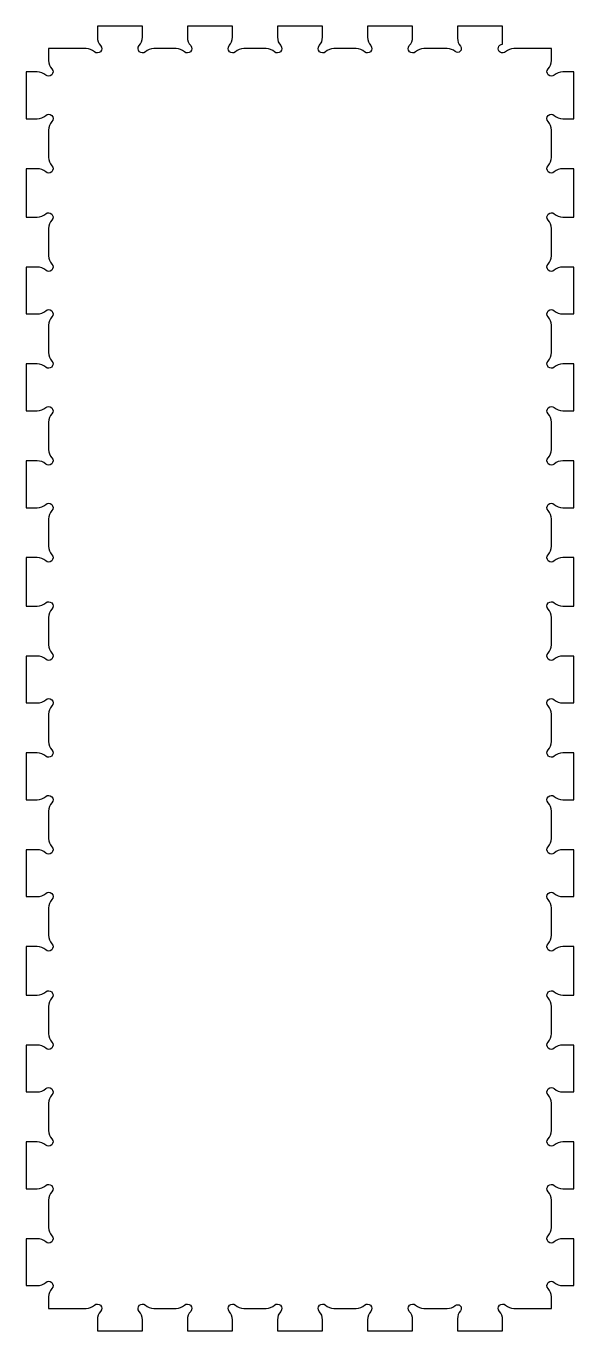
# Model space of a CAD drawing. Header units: millimetres. Extents: x -109 to 110, y -4 to 518.
import ezdxf

# ---------------------------------------------------------------- set-up
doc = ezdxf.new("R2010")
doc.units = ezdxf.units.MM
doc.layers.get('0').update_dxf_attribs({"linetype": 'CONTINUOUS'})

msp = doc.modelspace()

# ---------------------------------------------------------------- linework, layer by layer
msp.add_lwpolyline([(50.03, 508.86, 0.186266), (46.68, 507.56, -0.952378), (44.2, 510.03, 0.186266), (45.5, 513.39), (45.5, 517.86), (27.5, 517.86), (27.5, 513.39, 0.186266), (28.8, 510.03, -0.952378), (26.32, 507.56, 0.186266), (22.97, 508.86), (14.03, 508.86, 0.186266), (10.68, 507.56, -0.952378), (8.2, 510.03, 0.186266), (9.5, 513.39), (9.5, 517.86), (-8.5, 517.86), (-8.5, 513.39, 0.186266), (-7.2, 510.03, -0.952378), (-9.68, 507.56, 0.186266), (-13.03, 508.86), (-21.97, 508.86, 0.186266), (-25.32, 507.56, -0.952378), (-27.8, 510.03, 0.186266), (-26.5, 513.39), (-26.5, 517.86), (-44.5, 517.86), (-44.5, 513.39, 0.186266), (-43.2, 510.03, -0.952378), (-45.68, 507.56, 0.186266), (-49.03, 508.86), (-57.97, 508.86, 0.186266), (-61.32, 507.56, -0.952378), (-63.8, 510.03, 0.186266), (-62.5, 513.39), (-62.5, 517.86), (-80.5, 517.86), (-80.5, 513.39, 0.186266), (-79.2, 510.03, -0.952378), (-81.68, 507.56, 0.186266), (-85.03, 508.86), (-100, 508.86), (-100, 504.09, 0.186266), (-98.7, 500.73, -0.952378), (-101.18, 498.26, 0.186266), (-104.53, 499.56), (-109, 499.56), (-109, 480.81), (-104.53, 480.81, 0.186266), (-101.18, 482.11, -0.952378), (-98.7, 479.63, 0.186266), (-100, 476.27), (-100, 465.34, 0.186266), (-98.7, 461.98, -0.952378), (-101.18, 459.51, 0.186266), (-104.53, 460.81), (-109, 460.81), (-109, 441.43), (-104.53, 441.43, 0.186266), (-101.18, 442.73, -0.952378), (-98.7, 440.26, 0.186266), (-100, 436.9), (-100, 425.97, 0.186266), (-98.7, 422.61, -0.952378), (-101.18, 420.14, 0.186266), (-104.53, 421.43), (-109, 421.43), (-109, 402.68), (-104.53, 402.68, 0.186266), (-101.18, 403.98, -0.952378), (-98.7, 401.51, 0.186266), (-100, 398.15), (-100, 387.22, 0.186266), (-98.7, 383.86, -0.952378), (-101.18, 381.39, 0.186266), (-104.53, 382.68), (-109, 382.68), (-109, 363.93), (-104.53, 363.93, 0.186266), (-101.18, 365.23, -0.952378), (-98.7, 362.76, 0.186266), (-100, 359.4), (-100, 348.47, 0.186266), (-98.7, 345.11, -0.952378), (-101.18, 342.64, 0.186266), (-104.53, 343.93), (-109, 343.93), (-109, 325.18), (-104.53, 325.18, 0.186266), (-101.18, 326.48, -0.952378), (-98.7, 324.01, 0.186266), (-100, 320.65), (-100, 309.72, 0.186266), (-98.7, 306.36, -0.952378), (-101.18, 303.89, 0.186266), (-104.53, 305.18), (-109, 305.18), (-109, 285.81), (-104.53, 285.81, 0.186266), (-101.18, 287.11, -0.952378), (-98.7, 284.63, 0.186266), (-100, 281.27), (-100, 270.34, 0.186266), (-98.7, 266.98, -0.952378), (-101.18, 264.51, 0.186266), (-104.53, 265.81), (-109, 265.81), (-109, 247.06), (-104.53, 247.06, 0.186266), (-101.18, 248.36, -0.952378), (-98.7, 245.88, 0.186266), (-100, 242.52), (-100, 231.59, 0.186266), (-98.7, 228.23, -0.952378), (-101.18, 225.76, 0.186266), (-104.53, 227.06), (-109, 227.06), (-109, 208.31), (-104.53, 208.31, 0.186266), (-101.18, 209.61, -0.952378), (-98.7, 207.13, 0.186266), (-100, 203.77), (-100, 192.84, 0.186266), (-98.7, 189.48, -0.952378), (-101.18, 187.01, 0.186266), (-104.53, 188.31), (-109, 188.31), (-109, 169.56), (-104.53, 169.56, 0.186266), (-101.18, 170.86, -0.952378), (-98.7, 168.38, 0.186266), (-100, 165.02), (-100, 154.09, 0.186266), (-98.7, 150.73, -0.952378), (-101.18, 148.26, 0.186266), (-104.53, 149.56), (-109, 149.56), (-109, 130.18), (-104.53, 130.18, 0.186266), (-101.18, 131.48, -0.952378), (-98.7, 129.01, 0.186266), (-100, 125.65), (-100, 114.72, 0.186266), (-98.7, 111.36, -0.952378), (-101.18, 108.89, 0.186266), (-104.53, 110.18), (-109, 110.18), (-109, 91.43), (-104.53, 91.43, 0.186266), (-101.18, 92.73, -0.952378), (-98.7, 90.26, 0.186266), (-100, 86.9), (-100, 75.97, 0.186266), (-98.7, 72.61, -0.952378), (-101.18, 70.14, 0.186266), (-104.53, 71.43), (-109, 71.43), (-109, 52.68), (-104.53, 52.68, 0.186266), (-101.18, 53.98, -0.952378), (-98.7, 51.51, 0.186266), (-100, 48.15), (-100, 37.22, 0.186266), (-98.7, 33.86, -0.952378), (-101.18, 31.39, 0.186266), (-104.53, 32.68), (-109, 32.68), (-109, 13.93), (-104.53, 13.93, 0.186266), (-101.18, 15.23, -0.952378), (-98.7, 12.76, 0.186266), (-100, 9.4), (-100, 4.81), (-85.03, 4.81, 0.186266), (-81.68, 6.11, -0.952378), (-79.2, 3.63, 0.186266), (-80.5, 0.27), (-80.5, -4.19), (-62.5, -4.19), (-62.5, 0.27, 0.186266), (-63.8, 3.63, -0.952378), (-61.32, 6.11, 0.186266), (-57.97, 4.81), (-49.03, 4.81, 0.186266), (-45.68, 6.11, -0.952378), (-43.2, 3.63, 0.186266), (-44.5, 0.27), (-44.5, -4.19), (-26.5, -4.19), (-26.5, 0.27, 0.186266), (-27.8, 3.63, -0.952378), (-25.32, 6.11, 0.186266), (-21.97, 4.81), (-13.03, 4.81, 0.186266), (-9.68, 6.11, -0.952378), (-7.2, 3.63, 0.186266), (-8.5, 0.27), (-8.5, -4.19), (9.5, -4.19), (9.5, 0.27, 0.186266), (8.2, 3.63, -0.952378), (10.68, 6.11, 0.186266), (14.03, 4.81), (22.97, 4.81, 0.186266), (26.32, 6.11, -0.952378), (28.8, 3.63, 0.186266), (27.5, 0.27), (27.5, -4.19), (45.5, -4.19), (45.5, 0.27, 0.186266), (44.2, 3.63, -0.952378), (46.68, 6.11, 0.186266), (50.03, 4.81), (59.35, 4.81, 0.175046), (62.54, 5.96, -0.911768), (64.65, 3.85, 0.175046), (63.5, 0.66), (63.5, -4.19), (81.5, -4.19), (81.5, 0.27, 0.186266), (80.2, 3.63, -0.952378), (82.68, 6.11, 0.186266), (86.03, 4.81), (101, 4.81), (101, 9.4, 0.186266), (99.7, 12.76, -0.952378), (102.18, 15.23, 0.186266), (105.53, 13.93), (110, 13.93), (110, 32.68), (105.53, 32.68, 0.186266), (102.18, 31.39, -0.952378), (99.7, 33.86, 0.186266), (101, 37.22), (101, 48.15, 0.186266), (99.7, 51.51, -0.952378), (102.18, 53.98, 0.186266), (105.53, 52.68), (110, 52.68), (110, 71.43), (105.53, 71.43, 0.186266), (102.18, 70.14, -0.952378), (99.7, 72.61, 0.186266), (101, 75.97), (101, 86.9, 0.186266), (99.7, 90.26, -0.952378), (102.18, 92.73, 0.186266), (105.53, 91.43), (110, 91.43), (110, 110.18), (105.53, 110.18, 0.186266), (102.18, 108.89, -0.952378), (99.7, 111.36, 0.186266), (101, 114.72), (101, 125.65, 0.186266), (99.7, 129.01, -0.952378), (102.18, 131.48, 0.186266), (105.53, 130.18), (110, 130.18), (110, 149.56), (105.53, 149.56, 0.186266), (102.18, 148.26, -0.952378), (99.7, 150.73, 0.186266), (101, 154.09), (101, 165.02, 0.186266), (99.7, 168.38, -0.952378), (102.18, 170.86, 0.186266), (105.53, 169.56), (110, 169.56), (110, 188.31), (105.53, 188.31, 0.186266), (102.18, 187.01, -0.952378), (99.7, 189.48, 0.186266), (101, 192.84), (101, 203.77, 0.186266), (99.7, 207.13, -0.952378), (102.18, 209.61, 0.186266), (105.53, 208.31), (110, 208.31), (110, 227.06), (105.53, 227.06, 0.186266), (102.18, 225.76, -0.952378), (99.7, 228.23, 0.186266), (101, 231.59), (101, 242.52, 0.186266), (99.7, 245.88, -0.952378), (102.18, 248.36, 0.186266), (105.53, 247.06), (110, 247.06), (110, 265.81), (105.53, 265.81, 0.186266), (102.18, 264.51, -0.952378), (99.7, 266.98, 0.186266), (101, 270.34), (101, 281.27, 0.186266), (99.7, 284.63, -0.952378), (102.18, 287.11, 0.186266), (105.53, 285.81), (110, 285.81), (110, 305.18), (105.53, 305.18, 0.186266), (102.18, 303.89, -0.952378), (99.7, 306.36, 0.186266), (101, 309.72), (101, 320.65, 0.186266), (99.7, 324.01, -0.952378), (102.18, 326.48, 0.186266), (105.53, 325.18), (110, 325.18), (110, 343.93), (105.53, 343.93, 0.186266), (102.18, 342.64, -0.952378), (99.7, 345.11, 0.186266), (101, 348.47), (101, 359.4, 0.186266), (99.7, 362.76, -0.952378), (102.18, 365.23, 0.186266), (105.53, 363.93), (110, 363.93), (110, 382.68), (105.53, 382.68, 0.186266), (102.18, 381.39, -0.952378), (99.7, 383.86, 0.186266), (101, 387.22), (101, 398.15, 0.186266), (99.7, 401.51, -0.952378), (102.18, 403.98, 0.186266), (105.53, 402.68), (110, 402.68), (110, 421.43), (105.53, 421.43, 0.186266), (102.18, 420.14, -0.952378), (99.7, 422.61, 0.186266), (101, 425.97), (101, 436.9, 0.186266), (99.7, 440.26, -0.952378), (102.18, 442.73, 0.186266), (105.53, 441.43), (110, 441.43), (110, 460.81), (105.53, 460.81, 0.186266), (102.18, 459.51, -0.952378), (99.7, 461.98, 0.186266), (101, 465.34), (101, 476.27, 0.186266), (99.7, 479.63, -0.952378), (102.18, 482.11, 0.186266), (105.53, 480.81), (110, 480.81), (110, 499.56), (105.53, 499.56, 0.186266), (102.18, 498.26, -0.952378), (99.7, 500.73, 0.186266), (101, 504.09), (101, 508.86), (86.03, 508.86, 0.186266), (82.68, 507.56, -1.457807), (81.5, 510.61), (81.5, 517.86), (63.5, 517.86), (63.5, 513.01, 0.175046), (64.65, 509.82, -0.911768), (62.54, 507.7, 0.175046), (59.35, 508.86)], format="xyb", close=True)

doc.saveas('drawing.dxf')
